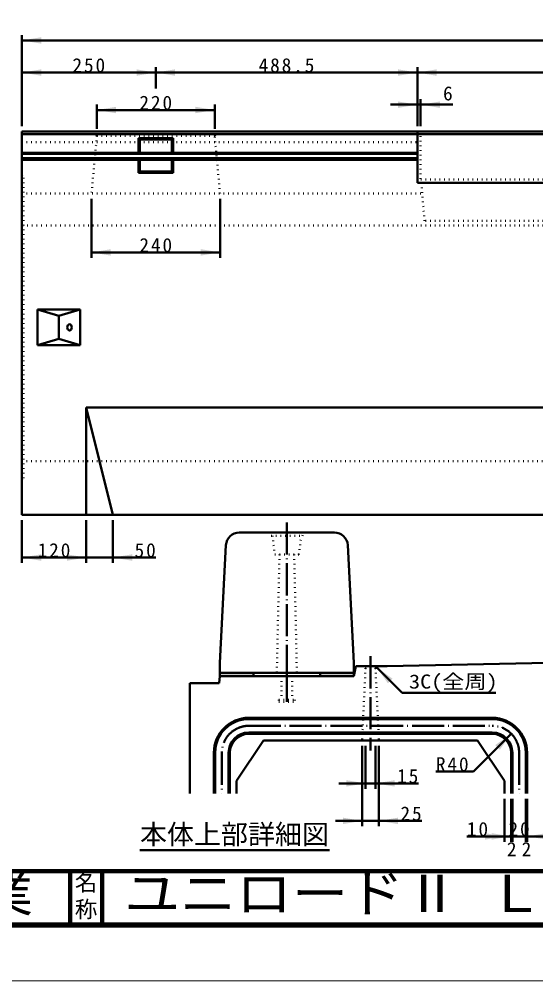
# Model space of a CAD drawing. Units: millimetres, scale not verified. Extents: x -2102 to 2102, y -1485 to 1485.
# Drawn here: x -187 to 777, y -1485 to 311 of the extents above; entities that cross this region are included whole.
import ezdxf
from ezdxf.enums import TextEntityAlignment as Align

# ---------------------------------------------------------------- set-up
doc = ezdxf.new("R2010")
doc.units = ezdxf.units.MM
doc.header["$LTSCALE"] = 5
doc.linetypes.add('DOTTED', pattern=[1.75, 0.25, -1.5])
doc.linetypes.add('LONG_DASHED_DOTTED', pattern=[15.25, 12, -1.5, 0.25, -1.5])
doc.layers.add('0-0_V-nasSTD', color=7, linetype='Continuous', lineweight=35)
doc.layers.add('0-1_0', color=7, linetype='Continuous', lineweight=50)
doc.styles.add('ＭＳ ゴシック', font='')
doc.styles.get('ＭＳ ゴシック').set_extended_font_data('MS Gothic')

msp = doc.modelspace()

# ---------------------------------------------------------------- linework, layer by layer
at = {"layer": '0-0_V-nasSTD', "lineweight": 50}
for p, q in [((-182.328, 101.691), (-182.328, -614.309)), ((-182.328, 101.691), (556.172, 101.691)), ((-182.328, 96.691), (556.172, 96.691)), ((556.172, 101.691), (556.172, 5.691)), ((1079.172, 101.691), (556.172, 101.691)), ((556.172, 96.691), (817.672, 96.691)), ((35.372, 88.991), (99.972, 88.991)), ((35.372, 88.991), (37.672, 86.691)), ((35.372, 88.991), (35.372, 61.706)), ((37.672, 86.691), (97.672, 86.691)), ((37.672, 86.691), (37.672, 61.706)), ((97.672, 86.691), (99.972, 88.991)), ((97.672, 86.691), (97.672, 61.706)), ((99.972, 88.991), (99.972, 61.706)), ((-182.328, 61.706), (556.172, 61.706)), ((-182.328, 59.691), (556.172, 59.691)), ((-182.328, 51.691), (556.172, 51.691)), ((-182.328, 48.333), (556.172, 48.333)), ((35.372, 48.333), (35.372, 24.391)), ((37.672, 48.333), (37.672, 26.691)), ((97.672, 48.333), (97.672, 26.691)), ((99.972, 48.333), (99.972, 24.391)), ((35.372, 24.391), (37.672, 26.691)), ((35.372, 24.391), (99.972, 24.391)), ((37.672, 26.691), (97.672, 26.691)), ((97.672, 26.691), (99.972, 24.391)), ((-153.328, -230.809), (-153.328, -297.809)), ((-153.328, -230.809), (-73.328, -230.809)), ((-73.328, -230.809), (-73.328, -297.809)), ((-113.328, -242.809), (-113.328, -285.809)), ((-153.328, -297.809), (-73.328, -297.809)), ((-62.328, -414.309), (-62.328, -614.309)), ((-62.328, -414.309), (817.672, -414.309)), ((-62.328, -414.309), (-12.328, -614.309)), ((-182.328, -614.309), (1817.672, -614.309)), ((223.673, -647.509), (401.172, -647.509)), ((198.706, -671.228), (187.423, -891.259)), ((437.423, -891.259), (426.139, -671.228)), ((187.423, -891.259), (187.423, -910.009)), ((437.423, -891.259), (437.423, -910.009)), ((187.423, -910.009), (187.423, -916.259)), ((187.423, -910.009), (437.423, -910.009)), ((249.923, -910.009), (249.923, -916.259)), ((374.923, -910.009), (374.923, -916.259)), ((437.423, -910.009), (437.423, -916.259)), ((131.173, -1135.259), (131.173, -928.759)), ((131.173, -928.759), (186.173, -928.759)), ((187.423, -916.259), (186.173, -928.759)), ((178.673, -1058.759), (178.673, -1135.259)), ((203.673, -1058.759), (203.673, -1135.259)), ((733.673, -1058.759), (733.673, -1135.259)), ((758.673, -1058.759), (758.673, -1135.259))]:
    msp.add_line(p, q, dxfattribs=at)
at = {"layer": '0-0_V-nasSTD', "linetype": 'DOTTED', "lineweight": 50}
for p, q in [((-182.328, 96.691), (556.172, 96.691)), ((-42.328, 93.691), (-52.328, -14.309)), ((-42.328, 93.691), (-45.328, 96.691)), ((187.672, -14.309), (177.672, 93.691)), ((562.172, 101.691), (562.172, 5.691)), ((-182.328, 81.691), (556.172, 81.691)), ((-182.328, 19.691), (-179.328, 17.691)), ((-179.328, -546.309), (-179.328, 17.691)), ((817.672, 11.691), (562.172, 11.691)), ((563.922, 5.691), (569.359, -65.028)), ((-182.328, -4.309), (-179.328, -2.309)), ((-182.328, -14.309), (565.459, -14.309)), ((817.672, -65.028), (569.359, -65.028)), ((817.672, -74.309), (-182.328, -74.309)), ((-182.328, -514.309), (817.672, -514.309)), ((-182.328, -524.309), (-179.328, -526.309)), ((-182.328, -548.309), (-179.328, -546.309)), ((279.923, -647.509), (283.048, -653.759)), ((283.048, -653.759), (341.798, -653.759)), ((285.548, -653.759), (289.923, -688.759)), ((334.923, -688.759), (339.298, -653.759)), ((341.798, -653.759), (344.923, -647.509)), ((289.923, -688.759), (334.923, -688.759)), ((298.673, -688.759), (293.673, -910.009)), ((326.173, -688.759), (331.173, -910.009))]:
    msp.add_line(p, q, dxfattribs=at)
at = {"layer": '0-0_V-nasSTD', "linetype": 'LONG_DASHED_DOTTED', "lineweight": 50}
for p, q in [((312.423, -628.759), (312.423, -928.759)), ((191.173, -1058.759), (191.173, -1135.259)), ((746.173, -1058.759), (746.173, -1135.259))]:
    msp.add_line(p, q, dxfattribs=at)
at = {"layer": '0-0_V-nasSTD', "lineweight": 100}
for p, q in [((-92.5, -1280), (-92.5, -1380)), ((-32.5, -1280), (-32.5, -1380)), ((-1997.5, -1380), (1997.5, -1380)), ((-1997.5, -1380), (1997.5, -1380)), ((-1997.5, -1380), (1997.5, -1380))]:
    msp.add_line(p, q, dxfattribs=at)
at = {"layer": '0-0_V-nasSTD', "lineweight": 18}
for points in [[(-2102.5, -1485), (-2102.5, 1485), (2102.5, 1485), (2102.5, -1485)], [(-2002.5, -1385), (-2002.5, 1385), (2002.5, 1385), (2002.5, -1385)]]:
    msp.add_lwpolyline(points, close=True, dxfattribs=at)
at = {"layer": '0-0_V-nasSTD', "linetype": 'DOTTED', "lineweight": 50}
msp.add_lwpolyline([(-42.328, 93.691), (177.672, 93.691), (180.672, 96.691)], dxfattribs=at)
at = {"layer": '0-0_V-nasSTD', "lineweight": 50}
for points in [[(1079.172, 101.691), (1079.172, 5.691), (556.172, 5.691)], [(-153.328, -230.809), (-113.328, -242.809), (-73.328, -230.809)], [(-153.328, -297.809), (-113.328, -285.809), (-73.328, -297.809)]]:
    msp.add_lwpolyline(points, dxfattribs=at)
for centre, radius, start, end in [((223.673, -672.509), 25, 90, 177.06433), ((401.172, -672.509), 25, 2.93567, 90), ((241.173, -1058.759), 62.5, 90, 180), ((696.173, -1058.759), 62.5, 0, 90), ((241.173, -1058.759), 37.5, 90, 180), ((696.173, -1058.759), 37.5, 0, 90)]:
    msp.add_arc(centre, radius, start, end, dxfattribs=at)
at = {"layer": '0-0_V-nasSTD', "linetype": 'LONG_DASHED_DOTTED', "lineweight": 50}
for centre, start, end in [((241.173, -1058.759), 90, 180), ((696.173, -1058.759), 0, 90)]:
    msp.add_arc(centre, 50, start, end, dxfattribs=at)
at = {"layer": '0-0_V-nasSTD', "lineweight": 50}
msp.add_ellipse((-93.328, -264.309), major_axis=(0, 6), ratio=0.707107, dxfattribs=at)
at = {"layer": '0-0_V-nasSTD'}
for points in [[(-182.328, 271.691), (-146.328, 265.691), (-146.328, 277.691)], [(-182.328, 211.691), (-146.328, 205.691), (-146.328, 217.691)], [(31.672, 205.691), (31.672, 217.691), (67.672, 211.691)], [(67.672, 211.691), (103.672, 205.691), (103.672, 217.691)], [(520.172, 205.691), (520.172, 217.691), (556.172, 211.691)], [(556.172, 211.691), (592.172, 205.691), (592.172, 217.691)], [(-42.328, 141.691), (-6.328, 135.691), (-6.328, 147.691)], [(141.672, 135.691), (141.672, 147.691), (177.672, 141.691)], [(520.172, 145.691), (520.172, 157.691), (556.172, 151.691)], [(562.172, 151.691), (598.172, 145.691), (598.172, 157.691)], [(-52.328, -124.309), (-16.328, -130.309), (-16.328, -118.309)], [(151.672, -130.309), (151.672, -118.309), (187.672, -124.309)], [(-182.328, -694.309), (-146.328, -700.309), (-146.328, -688.309)], [(-98.328, -700.309), (-98.328, -688.309), (-62.328, -694.309)], [(-12.328, -694.309), (23.672, -700.309), (23.672, -688.309)], [(187.423, -916.259), (187.423, -910.009), (249.923, -910.009)], [(187.423, -916.259), (249.923, -916.259), (249.923, -910.009)], [(374.923, -916.259), (374.923, -910.009), (437.423, -910.009)], [(374.923, -916.259), (437.423, -916.259), (437.423, -910.009)], [(479.923, -899.384), (501.136, -929.082), (509.621, -920.597)], [(701.83, -1044.617), (710.315, -1053.102), (731.528, -1023.403)], [(423.298, -1122.259), (423.298, -1110.259), (459.298, -1116.259)], [(478.048, -1116.259), (514.048, -1122.259), (514.048, -1110.259)], [(417.048, -1192.259), (417.048, -1180.259), (453.048, -1186.259)], [(484.298, -1186.259), (520.298, -1192.259), (520.298, -1180.259)], [(682.673, -1221.259), (682.673, -1209.259), (718.673, -1215.259)], [(695.173, -1221.259), (695.173, -1209.259), (731.173, -1215.259)], [(761.173, -1215.259), (797.173, -1221.259), (797.173, -1209.259)]]:
    msp.add_solid(points, dxfattribs=at)
at = {"layer": '0-1_0'}
for p, q in [((-182.328, 111.691), (-182.328, 281.691)), ((-182.328, 271.691), (1817.672, 271.691)), ((67.672, 181.691), (67.672, 221.691)), ((556.172, 111.691), (556.172, 221.691)), ((-182.328, 211.691), (67.672, 211.691)), ((67.672, 211.691), (556.172, 211.691)), ((556.172, 211.691), (1079.172, 211.691)), ((562.172, 111.691), (562.172, 161.691)), ((-42.328, 106.691), (-42.328, 151.691)), ((177.672, 106.691), (177.672, 151.691)), ((506.172, 151.691), (556.172, 151.691)), ((556.172, 151.691), (562.172, 151.691)), ((622.172, 151.691), (562.172, 151.691)), ((-42.328, 141.691), (177.672, 141.691)), ((-52.328, -24.309), (-52.328, -134.309)), ((187.672, -24.309), (187.672, -134.309)), ((-52.328, -124.309), (187.672, -124.309)), ((-182.328, -624.309), (-182.328, -704.309)), ((-62.328, -624.309), (-62.328, -704.309)), ((-12.328, -624.309), (-12.328, -704.309)), ((67.672, -694.309), (-12.328, -694.309)), ((441.173, -897.509), (437.423, -916.259)), ((441.173, -897.509), (499.923, -897.509)), ((479.923, -899.384), (527.633, -947.094)), ((437.423, -916.259), (187.423, -916.259)), ((702.633, -947.094), (527.633, -947.094)), ((241.173, -993.759), (696.173, -993.759)), ((241.173, -996.259), (696.173, -996.259)), ((241.173, -1021.259), (696.173, -1021.259)), ((241.173, -1023.759), (696.173, -1023.759)), ((660.817, -1094.114), (731.528, -1023.403)), ((268.673, -1036.259), (218.673, -1111.259)), ((268.673, -1036.259), (668.673, -1036.259)), ((453.048, -1036.259), (484.298, -1036.259)), ((668.673, -1036.259), (718.673, -1111.259)), ((176.173, -1098.759), (176.173, -1058.759)), ((206.173, -1098.759), (206.173, -1058.759)), ((453.048, -1046.259), (453.048, -1196.259)), ((459.298, -1046.259), (459.298, -1126.259)), ((478.048, -1046.259), (478.048, -1126.259)), ((484.298, -1046.259), (484.298, -1196.259)), ((731.173, -1058.759), (731.173, -1098.759)), ((761.173, -1058.759), (761.173, -1098.759)), ((660.817, -1094.114), (590.817, -1094.114)), ((176.173, -1135.259), (176.173, -1098.759)), ((206.173, -1135.259), (206.173, -1098.759)), ((218.673, -1111.259), (218.673, -1135.259)), ((718.673, -1111.259), (718.673, -1135.259)), ((731.173, -1098.759), (731.173, -1135.259)), ((761.173, -1098.759), (761.173, -1135.259)), ((409.298, -1116.259), (459.298, -1116.259)), ((459.298, -1116.259), (478.048, -1116.259)), ((558.048, -1116.259), (478.048, -1116.259)), ((718.673, -1145.259), (718.673, -1225.259)), ((731.173, -1145.259), (731.173, -1225.259)), ((733.673, -1145.259), (733.673, -1225.259)), ((758.673, -1145.259), (758.673, -1225.259)), ((761.173, -1145.259), (761.173, -1225.259)), ((403.048, -1186.259), (453.048, -1186.259)), ((453.048, -1186.259), (484.298, -1186.259)), ((564.298, -1186.259), (484.298, -1186.259)), ((648.673, -1215.259), (718.673, -1215.259)), ((718.673, -1215.259), (731.173, -1215.259)), ((768.985, -1215.259), (776.798, -1215.259)), ((38.187, -1241.044), (392.196, -1241.044))]:
    msp.add_line(p, q, dxfattribs=at)
at = {"layer": '0-1_0', "linetype": 'LONG_DASHED_DOTTED'}
for p, q in [((468.673, -878.759), (468.673, -1055.009)), ((312.423, -907.509), (312.423, -963.759)), ((241.173, -1008.759), (696.173, -1008.759))]:
    msp.add_line(p, q, dxfattribs=at)
at = {"layer": '0-1_0', "linetype": 'DOTTED'}
for p, q in [((459.298, -901.259), (453.048, -1036.259)), ((478.048, -901.259), (484.298, -1036.259)), ((302.534, -916.259), (302.534, -960.009)), ((322.534, -916.259), (322.534, -960.009)), ((297.534, -960.009), (327.534, -960.009)), ((297.534, -960.009), (297.534, -963.759)), ((297.534, -963.759), (327.534, -963.759)), ((327.534, -960.009), (327.534, -963.759))]:
    msp.add_line(p, q, dxfattribs=at)
at = {"layer": '0-1_0', "lineweight": 100}
msp.add_line((-1997.5, -1280), (1997.5, -1280), dxfattribs=at)
msp.add_line((-1997.5, -1280), (1997.5, -1280), dxfattribs=at)
msp.add_line((-1997.5, -1280), (1997.5, -1280), dxfattribs=at)
at = {"layer": '0-1_0'}
for points in [[(-182.328, -694.309), (-62.328, -694.309), (-12.328, -694.309)], [(499.923, -897.509), (799.923, -891.259), (806.173, -897.509)], [(731.173, -1215.259), (733.673, -1215.259), (758.673, -1215.259), (761.173, -1215.259), (806.173, -1215.259)]]:
    msp.add_lwpolyline(points, dxfattribs=at)
at = {"layer": '0-1_0', "linetype": 'DOTTED'}
for points in [[(459.298, -901.259), (455.548, -897.509), (481.798, -897.509)], [(459.298, -901.259), (478.048, -901.259), (481.798, -897.509)]]:
    msp.add_lwpolyline(points, dxfattribs=at)
at = {"layer": '0-1_0'}
for centre, radius, start, end in [((241.173, -1058.759), 65, 90, 180), ((696.173, -1058.759), 65, 0, 90), ((241.173, -1058.759), 35, 90, 180), ((696.173, -1058.759), 35, 0, 90)]:
    msp.add_arc(centre, radius, start, end, dxfattribs=at)

# ---------------------------------------------------------------- texts
at = {"layer": '0-0_V-nasSTD', "style": 'ＭＳ ゴシック'}
for s, height, p in [('6', 26.39, (604.172, 151.691)), ('本体上部詳細図', 36.95, (38.187, -1241.044)), ('2', 26.39, (723.423, -1260.259)), ('2', 26.39, (750.923, -1260.259)), ('名', 30.79, (-83.518, -1326.001)), ('称', 30.79, (-83.524, -1375.99))]:
    msp.add_text(s, height=height, dxfattribs=at).set_placement(p, align=Align.BOTTOM_LEFT)
for s, height, width, p in [('3C(全周)', 26.39, 1.15, (540.633, -947.094)), ('株式会社船生コンクリート工業', 69.65, 1.1, (-1624.221, -1377.45)), ('ユニロードⅡ Ｌ集水', 69.65, 1.1, (8.5, -1377.53))]:
    msp.add_text(s, height=height, dxfattribs=dict(at, width=width)).set_placement(p, align=Align.BOTTOM_LEFT)
at = {"layer": '0-0_V-nasSTD', "char_height": 26.39, "attachment_point": 7, "style": 'ＭＳ ゴシック'}
for s, insert in [('\\T1.2;250', (-87.928, 211.691)), ('\\T1.2;488.5', (259.722, 211.691)), ('\\T1.2;220', (37.072, 141.691)), ('\\T1.2;240', (37.072, -124.309)), ('\\T1.2;120', (-152.928, -694.309)), ('\\T1.2;50', (28.072, -694.312)), ('\\T1.2;R40', (590.817, -1094.114)), ('\\T1.2;15', (518.448, -1116.259)), ('\\T1.2;25', (524.698, -1186.259)), ('\\T1.2;10', (648.673, -1215.259)), ('\\T1.2;20', (726.373, -1215.259))]:
    msp.add_mtext(s, dxfattribs=dict(at, insert=insert))

doc.saveas('drawing.dxf')
